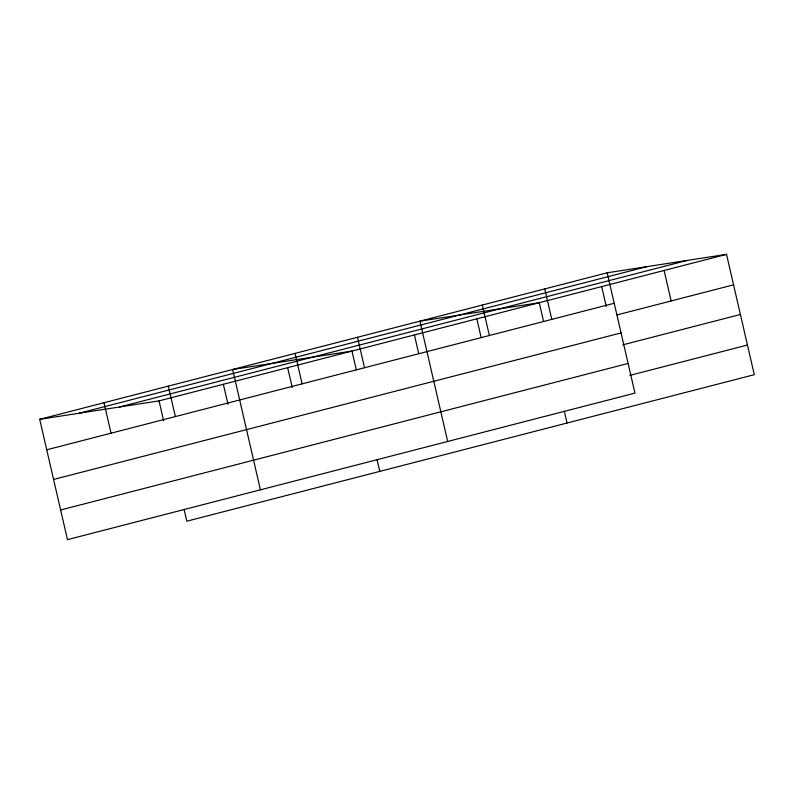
<?xml version="1.0" encoding="UTF-8"?>
<svg xmlns="http://www.w3.org/2000/svg" width="794" height="794" viewBox="0 0 794 794"><rect width="100%" height="100%" fill="white"/><g stroke="black" fill="none" stroke-linecap="round" stroke-linejoin="round"><path stroke-width="1.19" d="M607.182 272.799L634.962 393.119L67.48 539.642L39.7 419.321L607.182 272.799L726.52 254.358L754.3 374.679L186.818 521.201L184.079 509.341M79.082 413.237L646.564 266.715M119.656 406.965L687.138 260.442M39.7 419.321L159.038 400.881L726.52 254.358M46.737 449.791L614.219 303.268M617.117 314.9L733.557 284.838M53.585 479.447L621.057 332.924M622.764 344.864L740.405 314.484M60.632 509.996L628.114 363.463M629.811 375.403L747.452 345.033M664.102 270.476L671.138 300.956M601.673 286.594L606.279 306.524M544.753 288.917L551.79 319.387M543.582 321.471L539.255 302.713L419.917 321.153L447.687 441.464M564.296 411.173L567.035 423.033M482.335 305.035L489.372 335.505M476.827 318.831L481.164 337.589M414.408 334.949L418.736 353.707M357.489 337.271L364.525 367.741M356.317 369.825L351.98 351.067L232.642 369.498L260.422 489.819M377.021 459.528L379.76 471.388M295.07 353.39L302.097 383.859M287.666 367.672L292.271 387.601M223.352 384.276L227.957 404.206M168.328 386.112L175.365 416.582M159.038 400.881L163.643 420.81M104.014 402.717L111.051 433.187"/></g></svg>
